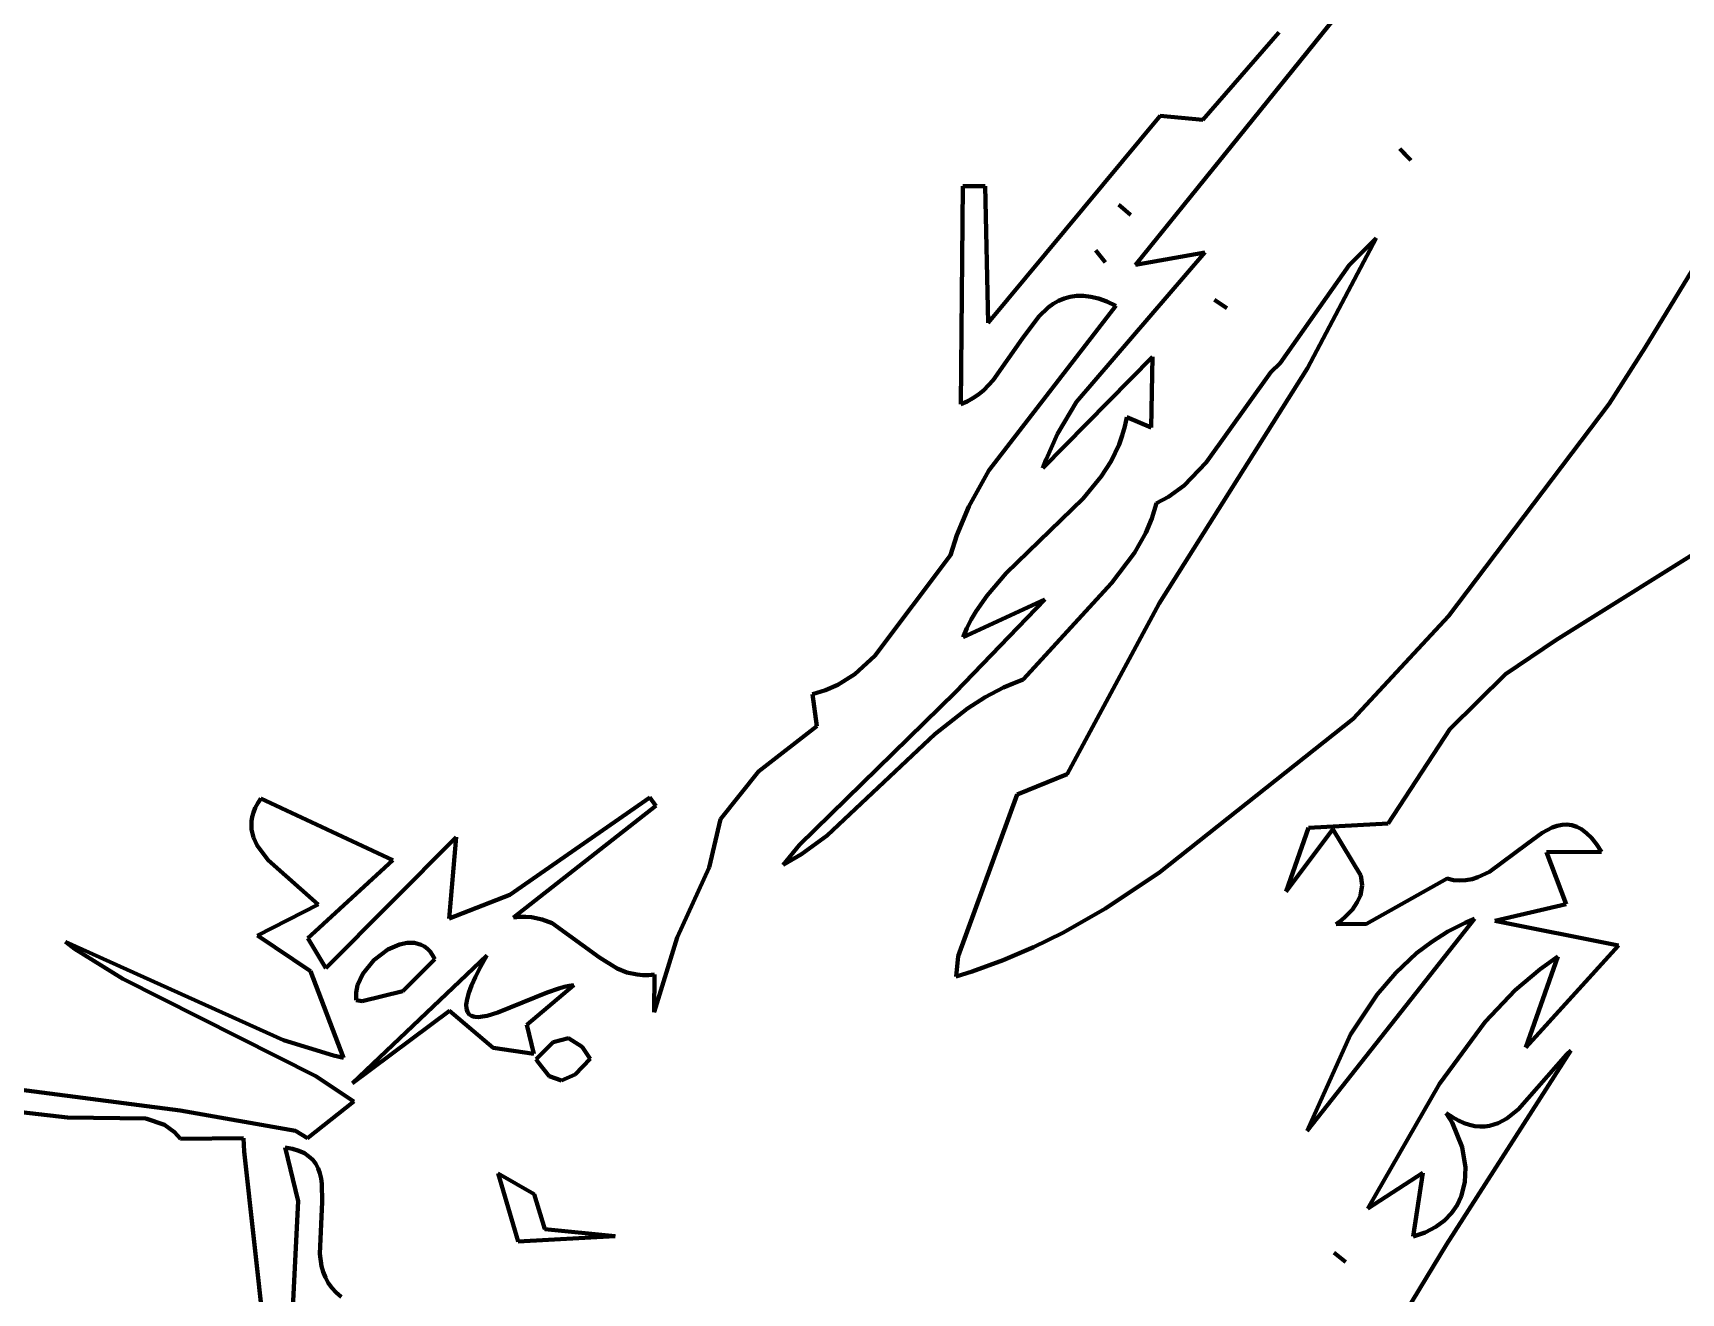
# Model space of a CAD drawing. Header units: millimetres. Extents: x 0 to 11, y 0 to 14.1.
# Drawn here: x 8.911 to 9.872, y 5.14 to 5.874 of the extents above; entities that cross this region are included whole.
import ezdxf

# ---------------------------------------------------------------- set-up
doc = ezdxf.new("R2010")
doc.units = ezdxf.units.MM
doc.layers.add('color#010101ff', color=7, linetype='CONTINUOUS', lineweight=100)
doc.layers.add('color#fefefeff', color=7, linetype='CONTINUOUS', lineweight=100)

msp = doc.modelspace()

# ---------------------------------------------------------------- linework, layer by layer
at = {"layer": 'color#010101ff'}
for p, q in [((9.70158, 5.92279), (9.55373, 5.73926)), ((9.59287, 5.82384), (9.63714, 5.87461)), ((9.85058, 5.69101), (9.93711, 5.83336)), ((9.46776, 5.70547), (9.56804, 5.82611)), ((9.56804, 5.82611), (9.59287, 5.82384)), ((9.70764, 5.80681), (9.7141, 5.80026)), ((9.71144, 5.80296), (9.70764, 5.80681)), ((9.7141, 5.80026), (9.71144, 5.80296)), ((9.45189, 5.65808), (9.45301, 5.78518)), ((9.45301, 5.78518), (9.4661, 5.78512)), ((9.4661, 5.78512), (9.46776, 5.70547)), ((9.54397, 5.77429), (9.54488, 5.7735)), ((9.55077, 5.7684), (9.54397, 5.77429)), ((9.54488, 5.7735), (9.55077, 5.7684)), ((9.69381, 5.7548), (9.65387, 5.67906)), ((9.67811, 5.73913), (9.69381, 5.7548)), ((9.59407, 5.7465), (9.5193, 5.65946)), ((9.53051, 5.74755), (9.53125, 5.74664)), ((9.53609, 5.74076), (9.53051, 5.74755)), ((9.53125, 5.74664), (9.53609, 5.74076)), ((9.55373, 5.73926), (9.59407, 5.7465)), ((9.63796, 5.68195), (9.67811, 5.73913)), ((9.46826, 5.61938), (9.54221, 5.71542)), ((9.50281, 5.71427), (9.49739, 5.70906)), ((9.50573, 5.71643), (9.50281, 5.71427)), ((9.50882, 5.71823), (9.50573, 5.71643)), ((9.5121, 5.71965), (9.50882, 5.71823)), ((9.5156, 5.72064), (9.5121, 5.71965)), ((9.51933, 5.72116), (9.5156, 5.72064)), ((9.52331, 5.72118), (9.51933, 5.72116)), ((9.52757, 5.72065), (9.52331, 5.72118)), ((9.53213, 5.71954), (9.52757, 5.72065)), ((9.537, 5.71781), (9.53213, 5.71954)), ((9.54221, 5.71542), (9.537, 5.71781)), ((9.59974, 5.71885), (9.60683, 5.71401)), ((9.60683, 5.71401), (9.59974, 5.71885)), ((9.49739, 5.70906), (9.48769, 5.69614)), ((9.48769, 5.69614), (9.47083, 5.67192)), ((9.49969, 5.62067), (9.56362, 5.68569)), ((9.56362, 5.68569), (9.5628, 5.64435)), ((9.82964, 5.65822), (9.85058, 5.69101)), ((9.65387, 5.67906), (9.56751, 5.54176)), ((9.59489, 5.62405), (9.63245, 5.67669)), ((9.63245, 5.67669), (9.63796, 5.68195)), ((10.04698, 5.6761), (9.79851, 5.52041)), ((9.46523, 5.66613), (9.46219, 5.66362)), ((9.47083, 5.67192), (9.46523, 5.66613)), ((9.45554, 5.65956), (9.45189, 5.65808)), ((9.45897, 5.66142), (9.45554, 5.65956)), ((9.46219, 5.66362), (9.45897, 5.66142)), ((9.5193, 5.65946), (9.50829, 5.64078)), ((9.736, 5.53437), (9.82964, 5.65822)), ((9.5486, 5.65052), (9.54748, 5.64498)), ((9.5628, 5.64435), (9.5486, 5.65052)), ((9.50829, 5.64078), (9.50158, 5.62585)), ((9.54598, 5.63966), (9.54411, 5.63454)), ((9.54748, 5.64498), (9.54598, 5.63966)), ((9.54192, 5.6296), (9.53942, 5.62484)), ((9.54411, 5.63454), (9.54192, 5.6296)), ((9.45661, 5.59835), (9.46826, 5.61938)), ((9.50158, 5.62585), (9.49969, 5.62067)), ((9.53942, 5.62484), (9.53359, 5.61577)), ((9.58208, 5.61055), (9.59489, 5.62405)), ((9.53359, 5.61577), (9.52318, 5.60306)), ((9.57289, 5.60394), (9.58208, 5.61055)), ((9.4496, 5.58163), (9.45661, 5.59835)), ((9.52318, 5.60306), (9.47829, 5.55947)), ((9.5632, 5.59136), (9.56595, 5.60033)), ((9.56595, 5.60033), (9.57289, 5.60394)), ((9.55968, 5.58297), (9.5632, 5.59136)), ((9.44592, 5.56994), (9.4496, 5.58163)), ((9.55312, 5.57128), (9.55968, 5.58297)), ((9.40189, 5.51122), (9.44592, 5.56994)), ((9.53962, 5.55366), (9.55312, 5.57128)), ((9.47829, 5.55947), (9.46724, 5.54657)), ((9.48814, 5.49743), (9.53962, 5.55366)), ((9.50089, 5.54409), (9.44886, 5.49012)), ((9.45319, 5.5222), (9.50089, 5.54409)), ((9.46724, 5.54657), (9.46084, 5.53734)), ((9.56751, 5.54176), (9.5138, 5.44227)), ((9.458, 5.53248), (9.45544, 5.52744)), ((9.46084, 5.53734), (9.458, 5.53248)), ((9.68055, 5.47452), (9.736, 5.53437)), ((9.45544, 5.52744), (9.45319, 5.5222)), ((9.79851, 5.52041), (9.76915, 5.50053)), ((9.39011, 5.50068), (9.40189, 5.51122)), ((9.37309, 5.49129), (9.38025, 5.49446)), ((9.38025, 5.49446), (9.39011, 5.50068)), ((9.46601, 5.48717), (9.47674, 5.49281)), ((9.47674, 5.49281), (9.48235, 5.49525)), ((9.48235, 5.49525), (9.48814, 5.49743)), ((9.76915, 5.50053), (9.73686, 5.46857)), ((9.44886, 5.49012), (9.35786, 5.40114)), ((9.36541, 5.48902), (9.37309, 5.49129)), ((9.36795, 5.4704), (9.36541, 5.48902)), ((9.45584, 5.48066), (9.46601, 5.48717)), ((9.43683, 5.4656), (9.45584, 5.48066)), ((9.56791, 5.38519), (9.68055, 5.47452)), ((9.33398, 5.4439), (9.36795, 5.4704)), ((9.37396, 5.40649), (9.43683, 5.4656)), ((9.73686, 5.46857), (9.7009, 5.41353)), ((9.31188, 5.41612), (9.33398, 5.4439)), ((9.5138, 5.44227), (9.48464, 5.43056)), ((9.04083, 5.42269), (9.04231, 5.42536)), ((9.04231, 5.42536), (9.04417, 5.42807)), ((9.04417, 5.42807), (9.12104, 5.39214)), ((9.18921, 5.37196), (9.27081, 5.42876)), ((9.27081, 5.42876), (9.27427, 5.42382)), ((9.48464, 5.43056), (9.45027, 5.33626)), ((9.03855, 5.41498), (9.03897, 5.41751)), ((9.03897, 5.41751), (9.03973, 5.42007)), ((9.03973, 5.42007), (9.04083, 5.42269)), ((9.27427, 5.42382), (9.19136, 5.3587)), ((9.30533, 5.38797), (9.31188, 5.41612)), ((9.03863, 5.41008), (9.03855, 5.41498)), ((9.03981, 5.40535), (9.03863, 5.41008)), ((9.35907, 5.39573), (9.37396, 5.40649)), ((9.65437, 5.41112), (9.64146, 5.37397)), ((9.64146, 5.37397), (9.66873, 5.41026)), ((9.7009, 5.41353), (9.65437, 5.41112)), ((9.66873, 5.41026), (9.68503, 5.38322)), ((9.78178, 5.40167), (9.79063, 5.40808)), ((9.79063, 5.40808), (9.79642, 5.41116)), ((9.79642, 5.41116), (9.7993, 5.41219)), ((9.7993, 5.41219), (9.80216, 5.41281)), ((9.80216, 5.41281), (9.80501, 5.41297)), ((9.80501, 5.41297), (9.80786, 5.41263)), ((9.80786, 5.41263), (9.81071, 5.41172)), ((9.81071, 5.41172), (9.81357, 5.4102)), ((9.81357, 5.4102), (9.81643, 5.40802)), ((9.81643, 5.40802), (9.8193, 5.40513)), ((9.04193, 5.40079), (9.03981, 5.40535)), ((9.04837, 5.39217), (9.04193, 5.40079)), ((9.08198, 5.32924), (9.15796, 5.40569)), ((9.15796, 5.40569), (9.15374, 5.35813)), ((9.35786, 5.40114), (9.34848, 5.3895)), ((9.75987, 5.38543), (9.78178, 5.40167)), ((9.82508, 5.397), (9.79314, 5.39688)), ((9.79314, 5.39688), (9.80465, 5.36659)), ((9.8193, 5.40513), (9.82218, 5.40147)), ((9.82218, 5.40147), (9.82508, 5.397)), ((9.07758, 5.3663), (9.04837, 5.39217)), ((9.12104, 5.39214), (9.07574, 5.35066)), ((9.28668, 5.34711), (9.30533, 5.38797)), ((9.34848, 5.3895), (9.35907, 5.39573)), ((9.53611, 5.36403), (9.56791, 5.38519)), ((9.68576, 5.37754), (9.68474, 5.37168)), ((9.68503, 5.38322), (9.68576, 5.37754)), ((9.68826, 5.35512), (9.73525, 5.38148)), ((9.73525, 5.38148), (9.73897, 5.38063)), ((9.73897, 5.38063), (9.74263, 5.38034)), ((9.74263, 5.38034), (9.74621, 5.38055)), ((9.74621, 5.38055), (9.74972, 5.38122)), ((9.74972, 5.38122), (9.75316, 5.38229)), ((9.75316, 5.38229), (9.75987, 5.38543)), ((9.15374, 5.35813), (9.18921, 5.37196)), ((9.68291, 5.36766), (9.68002, 5.36353)), ((9.68474, 5.37168), (9.68291, 5.36766)), ((9.04212, 5.34835), (9.07758, 5.3663)), ((9.19136, 5.3587), (9.19502, 5.35911)), ((9.19502, 5.35911), (9.1985, 5.35919)), ((9.1985, 5.35919), (9.20184, 5.35897)), ((9.20184, 5.35897), (9.20808, 5.3577)), ((9.51131, 5.34986), (9.53611, 5.36403)), ((9.65363, 5.2345), (9.75111, 5.35795)), ((9.67596, 5.35928), (9.67346, 5.3571)), ((9.68002, 5.36353), (9.67596, 5.35928)), ((9.75111, 5.35795), (9.74581, 5.35573)), ((9.80465, 5.36659), (9.76309, 5.35681)), ((9.073, 5.32751), (9.04212, 5.34835)), ((9.07574, 5.35066), (9.07153, 5.34681)), ((9.20808, 5.3577), (9.21384, 5.35551)), ((9.21384, 5.35551), (9.2413, 5.33551)), ((9.49422, 5.34141), (9.51131, 5.34986)), ((9.67346, 5.3571), (9.67062, 5.35489)), ((9.67062, 5.35489), (9.68826, 5.35512)), ((9.73571, 5.35061), (9.72627, 5.34467)), ((9.74581, 5.35573), (9.73571, 5.35061)), ((9.76309, 5.35681), (9.83513, 5.34251)), ((8.9356, 5.34057), (8.93022, 5.34451)), ((8.93022, 5.34451), (9.05734, 5.28726)), ((8.96367, 5.32298), (8.9356, 5.34057)), ((9.07153, 5.34681), (9.08198, 5.32924)), ((9.11811, 5.34014), (9.1099, 5.33394)), ((9.1248, 5.34308), (9.11811, 5.34014)), ((9.12925, 5.34401), (9.1248, 5.34308)), ((9.13355, 5.34397), (9.12925, 5.34401)), ((9.13756, 5.34285), (9.13355, 5.34397)), ((9.13942, 5.34185), (9.13756, 5.34285)), ((9.14115, 5.34054), (9.13942, 5.34185)), ((9.14274, 5.33889), (9.14115, 5.34054)), ((9.14418, 5.33691), (9.14274, 5.33889)), ((9.27329, 5.30351), (9.28668, 5.34711)), ((9.47664, 5.33387), (9.49422, 5.34141)), ((9.72627, 5.34467), (9.71746, 5.33796)), ((9.83513, 5.34251), (9.781, 5.28306)), ((9.17568, 5.33669), (9.09747, 5.26223)), ((9.1099, 5.33394), (9.10345, 5.32598)), ((9.12687, 5.31588), (9.14544, 5.33457)), ((9.14544, 5.33457), (9.14418, 5.33691)), ((9.16914, 5.32425), (9.17206, 5.33007)), ((9.17206, 5.33007), (9.17568, 5.33669)), ((9.2413, 5.33551), (9.2516, 5.32905)), ((9.2516, 5.32905), (9.25723, 5.3268)), ((9.45027, 5.33626), (9.44923, 5.32449)), ((9.45851, 5.32734), (9.47664, 5.33387)), ((9.71746, 5.33796), (9.70535, 5.32662)), ((9.781, 5.28306), (9.79977, 5.33607)), ((9.79977, 5.33607), (9.78934, 5.3287)), ((9.07619, 5.26634), (8.96367, 5.32298)), ((9.09232, 5.277), (9.073, 5.32751)), ((9.10043, 5.31942), (9.09953, 5.31499)), ((9.10345, 5.32598), (9.10043, 5.31942)), ((9.16689, 5.31918), (9.16914, 5.32425)), ((9.25723, 5.3268), (9.26331, 5.32547)), ((9.26331, 5.32547), (9.26655, 5.32522)), ((9.26655, 5.32522), (9.26995, 5.32526)), ((9.26995, 5.32526), (9.2735, 5.32563)), ((9.2735, 5.32563), (9.27329, 5.30351)), ((9.44923, 5.32449), (9.45851, 5.32734)), ((9.70535, 5.32662), (9.6945, 5.31397)), ((9.78934, 5.3287), (9.77482, 5.31639)), ((9.09953, 5.31499), (9.09966, 5.31064)), ((9.09966, 5.31064), (9.10318, 5.31009)), ((9.10318, 5.31009), (9.12687, 5.31588)), ((9.16379, 5.30809), (9.16426, 5.31114)), ((9.16426, 5.31114), (9.16528, 5.31483)), ((9.16528, 5.31483), (9.16689, 5.31918)), ((9.21094, 5.31508), (9.18222, 5.30339)), ((9.19906, 5.29621), (9.22636, 5.31931)), ((9.21769, 5.31746), (9.21094, 5.31508)), ((9.22081, 5.31835), (9.21769, 5.31746)), ((9.22372, 5.31898), (9.22081, 5.31835)), ((9.22636, 5.31931), (9.22372, 5.31898)), ((9.6945, 5.31397), (9.67891, 5.29065)), ((9.77482, 5.31639), (9.7573, 5.298)), ((9.09747, 5.26223), (9.15396, 5.30434)), ((9.15396, 5.30434), (9.17939, 5.28274)), ((9.16386, 5.30562), (9.16379, 5.30809)), ((9.16441, 5.30371), (9.16386, 5.30562)), ((9.16542, 5.30231), (9.16441, 5.30371)), ((9.16685, 5.30138), (9.16542, 5.30231)), ((9.16866, 5.30087), (9.16685, 5.30138)), ((9.17082, 5.30076), (9.16866, 5.30087)), ((9.17329, 5.301), (9.17082, 5.30076)), ((9.17604, 5.30154), (9.17329, 5.301)), ((9.18222, 5.30339), (9.17604, 5.30154)), ((9.20308, 5.27929), (9.19906, 5.29621)), ((9.67891, 5.29065), (9.65363, 5.2345)), ((9.7573, 5.298), (9.73071, 5.26179)), ((9.05734, 5.28726), (9.08635, 5.27835)), ((9.17939, 5.28274), (9.20308, 5.27929)), ((9.21445, 5.2861), (9.20452, 5.2763)), ((9.2234, 5.28847), (9.21445, 5.2861)), ((9.23139, 5.28341), (9.2234, 5.28847)), ((9.23589, 5.27647), (9.23139, 5.28341)), ((9.80737, 5.28134), (9.73483, 5.16825)), ((9.80498, 5.2792), (9.80737, 5.28134)), ((9.08635, 5.27835), (9.09232, 5.277)), ((9.20452, 5.2763), (9.2054, 5.27462)), ((9.2054, 5.27462), (9.21199, 5.26626)), ((9.22723, 5.26719), (9.23589, 5.27647)), ((9.77676, 5.24711), (9.80498, 5.2792)), ((9.09822, 5.25147), (9.07619, 5.26634)), ((9.21199, 5.26626), (9.21927, 5.26378)), ((9.21927, 5.26378), (9.22723, 5.26719)), ((8.88793, 5.26044), (8.99705, 5.24637)), ((9.73071, 5.26179), (9.68908, 5.18919)), ((8.93143, 5.24214), (8.84478, 5.25217)), ((8.99705, 5.24637), (9.06433, 5.23444)), ((9.07118, 5.23012), (9.09822, 5.25147)), ((9.73811, 5.23934), (9.73472, 5.24475)), ((9.73472, 5.24475), (9.73834, 5.24236)), ((9.76992, 5.24156), (9.77676, 5.24711)), ((8.97708, 5.24168), (8.93143, 5.24214)), ((8.98794, 5.23786), (8.97708, 5.24168)), ((8.99374, 5.23363), (8.98794, 5.23786)), ((8.99723, 5.22981), (8.99374, 5.23363)), ((9.06433, 5.23444), (9.07118, 5.23012)), ((9.74408, 5.22495), (9.73811, 5.23934)), ((9.73834, 5.24236), (9.7418, 5.24044)), ((9.7418, 5.24044), (9.74513, 5.23895)), ((9.74513, 5.23895), (9.74832, 5.23788)), ((9.74832, 5.23788), (9.75138, 5.2372)), ((9.75138, 5.2372), (9.75432, 5.23689)), ((9.75432, 5.23689), (9.75715, 5.23692)), ((9.75715, 5.23692), (9.75988, 5.23728)), ((9.75988, 5.23728), (9.76506, 5.2389)), ((9.76506, 5.2389), (9.76992, 5.24156)), ((9.03406, 5.23019), (8.99723, 5.22981)), ((9.03443, 5.22234), (9.03406, 5.23019)), ((9.06252, 5.22398), (9.05818, 5.22478)), ((9.05818, 5.22478), (9.06592, 5.19345)), ((9.06626, 5.22283), (9.06252, 5.22398)), ((9.74601, 5.21312), (9.74408, 5.22495)), ((9.04607, 5.11714), (9.03443, 5.22234)), ((9.06945, 5.22135), (9.06626, 5.22283)), ((9.07213, 5.21956), (9.06945, 5.22135)), ((9.07433, 5.21748), (9.07213, 5.21956)), ((9.07611, 5.21514), (9.07433, 5.21748)), ((9.07749, 5.21255), (9.07611, 5.21514)), ((9.07852, 5.20974), (9.07749, 5.21255)), ((9.07925, 5.20673), (9.07852, 5.20974)), ((9.0797, 5.20354), (9.07925, 5.20673)), ((9.18245, 5.20951), (9.19405, 5.17001)), ((9.20339, 5.19752), (9.18245, 5.20951)), ((9.68908, 5.18919), (9.72101, 5.20995)), ((9.72101, 5.20995), (9.71551, 5.17279)), ((9.7435, 5.19624), (9.74561, 5.20446)), ((9.74561, 5.20446), (9.74601, 5.21312)), ((9.07985, 5.19312), (9.0797, 5.20354)), ((9.20964, 5.17721), (9.20339, 5.19752)), ((9.74107, 5.19113), (9.7435, 5.19624)), ((9.06592, 5.19345), (9.06179, 5.11164)), ((9.07848, 5.16283), (9.07985, 5.19312)), ((9.73364, 5.18214), (9.7378, 5.18641)), ((9.7378, 5.18641), (9.74107, 5.19113)), ((9.25043, 5.17312), (9.20964, 5.17721)), ((9.72253, 5.17526), (9.72856, 5.1784)), ((9.72856, 5.1784), (9.73364, 5.18214)), ((9.19405, 5.17001), (9.25043, 5.17312)), ((9.73483, 5.16825), (9.68933, 5.09292)), ((9.71551, 5.17279), (9.72253, 5.17526)), ((9.07949, 5.15563), (9.07848, 5.16283)), ((9.66939, 5.16339), (9.67595, 5.15804)), ((9.67595, 5.15804), (9.66939, 5.16339)), ((9.08043, 5.15221), (9.07949, 5.15563)), ((9.0817, 5.14893), (9.08043, 5.15221)), ((9.08335, 5.14581), (9.0817, 5.14893)), ((9.08542, 5.14289), (9.08335, 5.14581)), ((9.08795, 5.14017), (9.08542, 5.14289)), ((9.09098, 5.13769), (9.08795, 5.14017))]:
    msp.add_line(p, q, dxfattribs=at)
at = {"layer": 'color#fefefeff'}
for p, q in [((9.55373, 5.73926), (9.70158, 5.92279)), ((9.63714, 5.87461), (9.59287, 5.82384)), ((9.93711, 5.83336), (9.85058, 5.69101)), ((9.56804, 5.82611), (9.46776, 5.70547)), ((9.59287, 5.82384), (9.56804, 5.82611)), ((9.70764, 5.80681), (9.71144, 5.80296)), ((9.7141, 5.80026), (9.70764, 5.80681)), ((9.71144, 5.80296), (9.7141, 5.80026)), ((9.45301, 5.78518), (9.45189, 5.65808)), ((9.4661, 5.78512), (9.45301, 5.78518)), ((9.46776, 5.70547), (9.4661, 5.78512)), ((9.54397, 5.77429), (9.55077, 5.7684)), ((9.54488, 5.7735), (9.54397, 5.77429)), ((9.55077, 5.7684), (9.54488, 5.7735)), ((9.65387, 5.67906), (9.69381, 5.7548)), ((9.69381, 5.7548), (9.67811, 5.73913)), ((9.5193, 5.65946), (9.59407, 5.7465)), ((9.53051, 5.74755), (9.53609, 5.74076)), ((9.53125, 5.74664), (9.53051, 5.74755)), ((9.53609, 5.74076), (9.53125, 5.74664)), ((9.59407, 5.7465), (9.55373, 5.73926)), ((9.67811, 5.73913), (9.63796, 5.68195)), ((9.54221, 5.71542), (9.46826, 5.61938)), ((9.49739, 5.70906), (9.50281, 5.71427)), ((9.50281, 5.71427), (9.50573, 5.71643)), ((9.50573, 5.71643), (9.50882, 5.71823)), ((9.50882, 5.71823), (9.5121, 5.71965)), ((9.5121, 5.71965), (9.5156, 5.72064)), ((9.5156, 5.72064), (9.51933, 5.72116)), ((9.51933, 5.72116), (9.52331, 5.72118)), ((9.52331, 5.72118), (9.52757, 5.72065)), ((9.52757, 5.72065), (9.53213, 5.71954)), ((9.53213, 5.71954), (9.537, 5.71781)), ((9.537, 5.71781), (9.54221, 5.71542)), ((9.59974, 5.71885), (9.60683, 5.71401)), ((9.60683, 5.71401), (9.59974, 5.71885)), ((9.48769, 5.69614), (9.49739, 5.70906)), ((9.47083, 5.67192), (9.48769, 5.69614)), ((9.56362, 5.68569), (9.49969, 5.62067)), ((9.5628, 5.64435), (9.56362, 5.68569)), ((9.85058, 5.69101), (9.82964, 5.65822)), ((9.56751, 5.54176), (9.65387, 5.67906)), ((9.63245, 5.67669), (9.59489, 5.62405)), ((9.63796, 5.68195), (9.63245, 5.67669)), ((9.79851, 5.52041), (10.04698, 5.6761)), ((9.46219, 5.66362), (9.46523, 5.66613)), ((9.46523, 5.66613), (9.47083, 5.67192)), ((9.45189, 5.65808), (9.45554, 5.65956)), ((9.45554, 5.65956), (9.45897, 5.66142)), ((9.45897, 5.66142), (9.46219, 5.66362)), ((9.50829, 5.64078), (9.5193, 5.65946)), ((9.82964, 5.65822), (9.736, 5.53437)), ((9.54748, 5.64498), (9.5486, 5.65052)), ((9.5486, 5.65052), (9.5628, 5.64435)), ((9.50158, 5.62585), (9.50829, 5.64078)), ((9.54411, 5.63454), (9.54598, 5.63966)), ((9.54598, 5.63966), (9.54748, 5.64498)), ((9.53942, 5.62484), (9.54192, 5.6296)), ((9.54192, 5.6296), (9.54411, 5.63454)), ((9.46826, 5.61938), (9.45661, 5.59835)), ((9.49969, 5.62067), (9.50158, 5.62585)), ((9.53359, 5.61577), (9.53942, 5.62484)), ((9.59489, 5.62405), (9.58208, 5.61055)), ((9.52318, 5.60306), (9.53359, 5.61577)), ((9.58208, 5.61055), (9.57289, 5.60394)), ((9.45661, 5.59835), (9.4496, 5.58163)), ((9.47829, 5.55947), (9.52318, 5.60306)), ((9.56595, 5.60033), (9.5632, 5.59136)), ((9.57289, 5.60394), (9.56595, 5.60033)), ((9.5632, 5.59136), (9.55968, 5.58297)), ((9.4496, 5.58163), (9.44592, 5.56994)), ((9.55968, 5.58297), (9.55312, 5.57128)), ((9.44592, 5.56994), (9.40189, 5.51122)), ((9.55312, 5.57128), (9.53962, 5.55366)), ((9.46724, 5.54657), (9.47829, 5.55947)), ((9.53962, 5.55366), (9.48814, 5.49743)), ((9.44886, 5.49012), (9.50089, 5.54409)), ((9.50089, 5.54409), (9.45319, 5.5222)), ((9.46084, 5.53734), (9.46724, 5.54657)), ((9.5138, 5.44227), (9.56751, 5.54176)), ((9.45544, 5.52744), (9.458, 5.53248)), ((9.458, 5.53248), (9.46084, 5.53734)), ((9.736, 5.53437), (9.68055, 5.47452)), ((9.45319, 5.5222), (9.45544, 5.52744)), ((9.76915, 5.50053), (9.79851, 5.52041)), ((9.40189, 5.51122), (9.39011, 5.50068)), ((9.38025, 5.49446), (9.37309, 5.49129)), ((9.39011, 5.50068), (9.38025, 5.49446)), ((9.47674, 5.49281), (9.46601, 5.48717)), ((9.48235, 5.49525), (9.47674, 5.49281)), ((9.48814, 5.49743), (9.48235, 5.49525)), ((9.73686, 5.46857), (9.76915, 5.50053)), ((9.35786, 5.40114), (9.44886, 5.49012)), ((9.37309, 5.49129), (9.36541, 5.48902)), ((9.36541, 5.48902), (9.36795, 5.4704)), ((9.46601, 5.48717), (9.45584, 5.48066)), ((9.45584, 5.48066), (9.43683, 5.4656)), ((9.68055, 5.47452), (9.56791, 5.38519)), ((9.36795, 5.4704), (9.33398, 5.4439)), ((9.43683, 5.4656), (9.37396, 5.40649)), ((9.7009, 5.41353), (9.73686, 5.46857)), ((9.33398, 5.4439), (9.31188, 5.41612)), ((9.48464, 5.43056), (9.5138, 5.44227)), ((9.04231, 5.42536), (9.04083, 5.42269)), ((9.04417, 5.42807), (9.04231, 5.42536)), ((9.12104, 5.39214), (9.04417, 5.42807)), ((9.27081, 5.42876), (9.18921, 5.37196)), ((9.27427, 5.42382), (9.27081, 5.42876)), ((9.45027, 5.33626), (9.48464, 5.43056)), ((9.03897, 5.41751), (9.03855, 5.41498)), ((9.03973, 5.42007), (9.03897, 5.41751)), ((9.04083, 5.42269), (9.03973, 5.42007)), ((9.19136, 5.3587), (9.27427, 5.42382)), ((9.31188, 5.41612), (9.30533, 5.38797)), ((9.03855, 5.41498), (9.03863, 5.41008)), ((9.03863, 5.41008), (9.03981, 5.40535)), ((9.37396, 5.40649), (9.35907, 5.39573)), ((9.64146, 5.37397), (9.65437, 5.41112)), ((9.66873, 5.41026), (9.64146, 5.37397)), ((9.65437, 5.41112), (9.7009, 5.41353)), ((9.68503, 5.38322), (9.66873, 5.41026)), ((9.79063, 5.40808), (9.78178, 5.40167)), ((9.79642, 5.41116), (9.79063, 5.40808)), ((9.7993, 5.41219), (9.79642, 5.41116)), ((9.80216, 5.41281), (9.7993, 5.41219)), ((9.80501, 5.41297), (9.80216, 5.41281)), ((9.80786, 5.41263), (9.80501, 5.41297)), ((9.81071, 5.41172), (9.80786, 5.41263)), ((9.81357, 5.4102), (9.81071, 5.41172)), ((9.81643, 5.40802), (9.81357, 5.4102)), ((9.8193, 5.40513), (9.81643, 5.40802)), ((9.03981, 5.40535), (9.04193, 5.40079)), ((9.04193, 5.40079), (9.04837, 5.39217)), ((9.15796, 5.40569), (9.08198, 5.32924)), ((9.15374, 5.35813), (9.15796, 5.40569)), ((9.34848, 5.3895), (9.35786, 5.40114)), ((9.78178, 5.40167), (9.75987, 5.38543)), ((9.79314, 5.39688), (9.82508, 5.397)), ((9.80465, 5.36659), (9.79314, 5.39688)), ((9.82218, 5.40147), (9.8193, 5.40513)), ((9.82508, 5.397), (9.82218, 5.40147)), ((9.04837, 5.39217), (9.07758, 5.3663)), ((9.07574, 5.35066), (9.12104, 5.39214)), ((9.30533, 5.38797), (9.28668, 5.34711)), ((9.35907, 5.39573), (9.34848, 5.3895)), ((9.56791, 5.38519), (9.53611, 5.36403)), ((9.68474, 5.37168), (9.68576, 5.37754)), ((9.68576, 5.37754), (9.68503, 5.38322)), ((9.73525, 5.38148), (9.68826, 5.35512)), ((9.73897, 5.38063), (9.73525, 5.38148)), ((9.74263, 5.38034), (9.73897, 5.38063)), ((9.74621, 5.38055), (9.74263, 5.38034)), ((9.74972, 5.38122), (9.74621, 5.38055)), ((9.75316, 5.38229), (9.74972, 5.38122)), ((9.75987, 5.38543), (9.75316, 5.38229)), ((9.18921, 5.37196), (9.15374, 5.35813)), ((9.68002, 5.36353), (9.68291, 5.36766)), ((9.68291, 5.36766), (9.68474, 5.37168)), ((9.07758, 5.3663), (9.04212, 5.34835)), ((9.19502, 5.35911), (9.19136, 5.3587)), ((9.1985, 5.35919), (9.19502, 5.35911)), ((9.20184, 5.35897), (9.1985, 5.35919)), ((9.20808, 5.3577), (9.20184, 5.35897)), ((9.53611, 5.36403), (9.51131, 5.34986)), ((9.75111, 5.35795), (9.65363, 5.2345)), ((9.67346, 5.3571), (9.67596, 5.35928)), ((9.67596, 5.35928), (9.68002, 5.36353)), ((9.74581, 5.35573), (9.75111, 5.35795)), ((9.76309, 5.35681), (9.80465, 5.36659)), ((9.04212, 5.34835), (9.073, 5.32751)), ((9.07153, 5.34681), (9.07574, 5.35066)), ((9.21384, 5.35551), (9.20808, 5.3577)), ((9.2413, 5.33551), (9.21384, 5.35551)), ((9.51131, 5.34986), (9.49422, 5.34141)), ((9.67062, 5.35489), (9.67346, 5.3571)), ((9.68826, 5.35512), (9.67062, 5.35489)), ((9.72627, 5.34467), (9.73571, 5.35061)), ((9.73571, 5.35061), (9.74581, 5.35573)), ((9.83513, 5.34251), (9.76309, 5.35681)), ((9.05734, 5.28726), (8.93022, 5.34451)), ((8.93022, 5.34451), (8.9356, 5.34057)), ((8.9356, 5.34057), (8.96367, 5.32298)), ((9.08198, 5.32924), (9.07153, 5.34681)), ((9.1099, 5.33394), (9.11811, 5.34014)), ((9.11811, 5.34014), (9.1248, 5.34308)), ((9.1248, 5.34308), (9.12925, 5.34401)), ((9.12925, 5.34401), (9.13355, 5.34397)), ((9.13355, 5.34397), (9.13756, 5.34285)), ((9.13756, 5.34285), (9.13942, 5.34185)), ((9.13942, 5.34185), (9.14115, 5.34054)), ((9.14115, 5.34054), (9.14274, 5.33889)), ((9.14274, 5.33889), (9.14418, 5.33691)), ((9.28668, 5.34711), (9.27329, 5.30351)), ((9.49422, 5.34141), (9.47664, 5.33387)), ((9.71746, 5.33796), (9.72627, 5.34467)), ((9.781, 5.28306), (9.83513, 5.34251)), ((9.09747, 5.26223), (9.17568, 5.33669)), ((9.10345, 5.32598), (9.1099, 5.33394)), ((9.14544, 5.33457), (9.12687, 5.31588)), ((9.14418, 5.33691), (9.14544, 5.33457)), ((9.17206, 5.33007), (9.16914, 5.32425)), ((9.17568, 5.33669), (9.17206, 5.33007)), ((9.2516, 5.32905), (9.2413, 5.33551)), ((9.25723, 5.3268), (9.2516, 5.32905)), ((9.44923, 5.32449), (9.45027, 5.33626)), ((9.47664, 5.33387), (9.45851, 5.32734)), ((9.70535, 5.32662), (9.71746, 5.33796)), ((9.79977, 5.33607), (9.781, 5.28306)), ((9.78934, 5.3287), (9.79977, 5.33607)), ((8.96367, 5.32298), (9.07619, 5.26634)), ((9.073, 5.32751), (9.09232, 5.277)), ((9.09953, 5.31499), (9.10043, 5.31942)), ((9.10043, 5.31942), (9.10345, 5.32598)), ((9.16914, 5.32425), (9.16689, 5.31918)), ((9.26331, 5.32547), (9.25723, 5.3268)), ((9.26655, 5.32522), (9.26331, 5.32547)), ((9.26995, 5.32526), (9.26655, 5.32522)), ((9.2735, 5.32563), (9.26995, 5.32526)), ((9.27329, 5.30351), (9.2735, 5.32563)), ((9.45851, 5.32734), (9.44923, 5.32449)), ((9.6945, 5.31397), (9.70535, 5.32662)), ((9.77482, 5.31639), (9.78934, 5.3287)), ((9.09966, 5.31064), (9.09953, 5.31499)), ((9.10318, 5.31009), (9.09966, 5.31064)), ((9.12687, 5.31588), (9.10318, 5.31009)), ((9.16426, 5.31114), (9.16379, 5.30809)), ((9.16528, 5.31483), (9.16426, 5.31114)), ((9.16689, 5.31918), (9.16528, 5.31483)), ((9.18222, 5.30339), (9.21094, 5.31508)), ((9.22636, 5.31931), (9.19906, 5.29621)), ((9.21094, 5.31508), (9.21769, 5.31746)), ((9.21769, 5.31746), (9.22081, 5.31835)), ((9.22081, 5.31835), (9.22372, 5.31898)), ((9.22372, 5.31898), (9.22636, 5.31931)), ((9.67891, 5.29065), (9.6945, 5.31397)), ((9.7573, 5.298), (9.77482, 5.31639)), ((9.15396, 5.30434), (9.09747, 5.26223)), ((9.17939, 5.28274), (9.15396, 5.30434)), ((9.16379, 5.30809), (9.16386, 5.30562)), ((9.16386, 5.30562), (9.16441, 5.30371)), ((9.16441, 5.30371), (9.16542, 5.30231)), ((9.16542, 5.30231), (9.16685, 5.30138)), ((9.16685, 5.30138), (9.16866, 5.30087)), ((9.16866, 5.30087), (9.17082, 5.30076)), ((9.17082, 5.30076), (9.17329, 5.301)), ((9.17329, 5.301), (9.17604, 5.30154)), ((9.17604, 5.30154), (9.18222, 5.30339)), ((9.19906, 5.29621), (9.20308, 5.27929)), ((9.65363, 5.2345), (9.67891, 5.29065)), ((9.73071, 5.26179), (9.7573, 5.298)), ((9.08635, 5.27835), (9.05734, 5.28726)), ((9.20308, 5.27929), (9.17939, 5.28274)), ((9.20452, 5.2763), (9.21445, 5.2861)), ((9.21445, 5.2861), (9.2234, 5.28847)), ((9.2234, 5.28847), (9.23139, 5.28341)), ((9.23139, 5.28341), (9.23589, 5.27647)), ((9.73483, 5.16825), (9.80737, 5.28134)), ((9.80737, 5.28134), (9.80498, 5.2792)), ((9.09232, 5.277), (9.08635, 5.27835)), ((9.2054, 5.27462), (9.20452, 5.2763)), ((9.21199, 5.26626), (9.2054, 5.27462)), ((9.23589, 5.27647), (9.22723, 5.26719)), ((9.80498, 5.2792), (9.77676, 5.24711)), ((9.07619, 5.26634), (9.09822, 5.25147)), ((9.21927, 5.26378), (9.21199, 5.26626)), ((9.22723, 5.26719), (9.21927, 5.26378)), ((8.99705, 5.24637), (8.88793, 5.26044)), ((9.68908, 5.18919), (9.73071, 5.26179)), ((8.84478, 5.25217), (8.93143, 5.24214)), ((9.06433, 5.23444), (8.99705, 5.24637)), ((9.09822, 5.25147), (9.07118, 5.23012)), ((9.73834, 5.24236), (9.73472, 5.24475)), ((9.73472, 5.24475), (9.73811, 5.23934)), ((9.77676, 5.24711), (9.76992, 5.24156)), ((8.93143, 5.24214), (8.97708, 5.24168)), ((8.97708, 5.24168), (8.98794, 5.23786)), ((8.98794, 5.23786), (8.99374, 5.23363)), ((8.99374, 5.23363), (8.99723, 5.22981)), ((9.07118, 5.23012), (9.06433, 5.23444)), ((9.73811, 5.23934), (9.74408, 5.22495)), ((9.7418, 5.24044), (9.73834, 5.24236)), ((9.74513, 5.23895), (9.7418, 5.24044)), ((9.74832, 5.23788), (9.74513, 5.23895)), ((9.75138, 5.2372), (9.74832, 5.23788)), ((9.75432, 5.23689), (9.75138, 5.2372)), ((9.75715, 5.23692), (9.75432, 5.23689)), ((9.75988, 5.23728), (9.75715, 5.23692)), ((9.76506, 5.2389), (9.75988, 5.23728)), ((9.76992, 5.24156), (9.76506, 5.2389)), ((8.99723, 5.22981), (9.03406, 5.23019)), ((9.03406, 5.23019), (9.03443, 5.22234)), ((9.06592, 5.19345), (9.05818, 5.22478)), ((9.05818, 5.22478), (9.06252, 5.22398)), ((9.06252, 5.22398), (9.06626, 5.22283)), ((9.74408, 5.22495), (9.74601, 5.21312)), ((9.03443, 5.22234), (9.04607, 5.11714)), ((9.06626, 5.22283), (9.06945, 5.22135)), ((9.06945, 5.22135), (9.07213, 5.21956)), ((9.07213, 5.21956), (9.07433, 5.21748)), ((9.07433, 5.21748), (9.07611, 5.21514)), ((9.07611, 5.21514), (9.07749, 5.21255)), ((9.07749, 5.21255), (9.07852, 5.20974)), ((9.07852, 5.20974), (9.07925, 5.20673)), ((9.07925, 5.20673), (9.0797, 5.20354)), ((9.18245, 5.20951), (9.20339, 5.19752)), ((9.19405, 5.17001), (9.18245, 5.20951)), ((9.72101, 5.20995), (9.68908, 5.18919)), ((9.71551, 5.17279), (9.72101, 5.20995)), ((9.74561, 5.20446), (9.7435, 5.19624)), ((9.74601, 5.21312), (9.74561, 5.20446)), ((9.0797, 5.20354), (9.07985, 5.19312)), ((9.20339, 5.19752), (9.20964, 5.17721)), ((9.7435, 5.19624), (9.74107, 5.19113)), ((9.06179, 5.11164), (9.06592, 5.19345)), ((9.07985, 5.19312), (9.07848, 5.16283)), ((9.7378, 5.18641), (9.73364, 5.18214)), ((9.74107, 5.19113), (9.7378, 5.18641)), ((9.20964, 5.17721), (9.25043, 5.17312)), ((9.72856, 5.1784), (9.72253, 5.17526)), ((9.73364, 5.18214), (9.72856, 5.1784)), ((9.25043, 5.17312), (9.19405, 5.17001)), ((9.68933, 5.09292), (9.73483, 5.16825)), ((9.72253, 5.17526), (9.71551, 5.17279)), ((9.07848, 5.16283), (9.07949, 5.15563)), ((9.66939, 5.16339), (9.67595, 5.15804)), ((9.67595, 5.15804), (9.66939, 5.16339)), ((9.07949, 5.15563), (9.08043, 5.15221)), ((9.08043, 5.15221), (9.0817, 5.14893)), ((9.0817, 5.14893), (9.08335, 5.14581)), ((9.08335, 5.14581), (9.08542, 5.14289)), ((9.08542, 5.14289), (9.08795, 5.14017)), ((9.08795, 5.14017), (9.09098, 5.13769))]:
    msp.add_line(p, q, dxfattribs=at)

doc.saveas('drawing.dxf')
